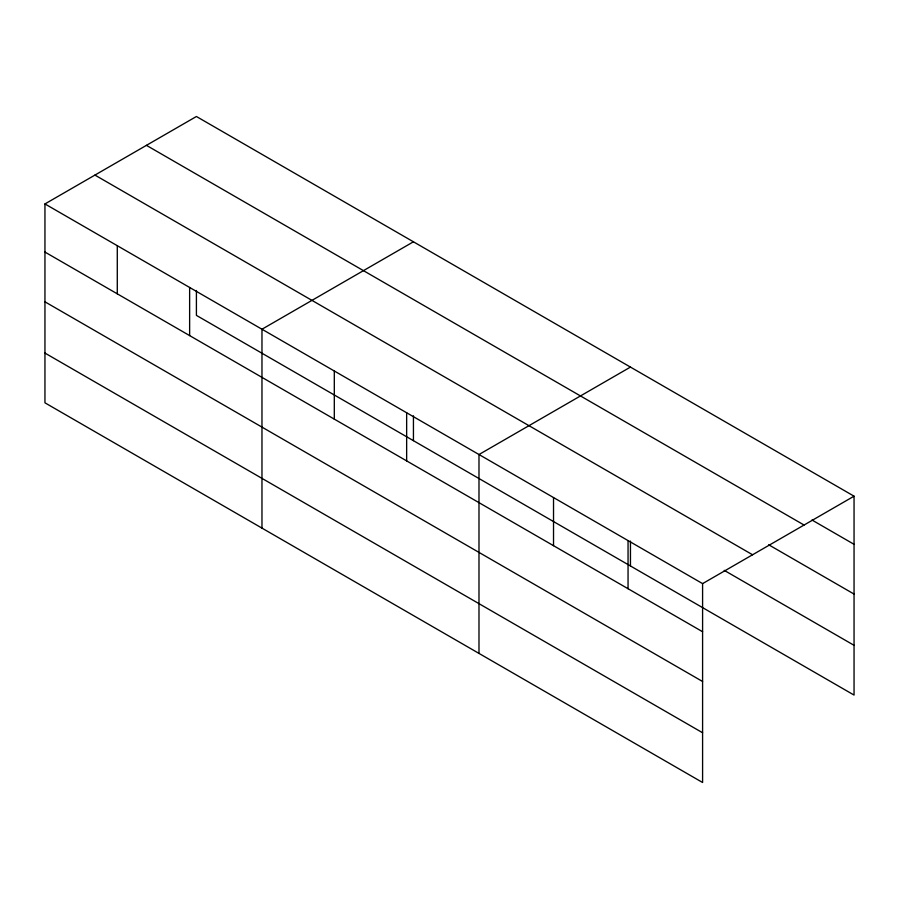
<?xml version="1.0" encoding="UTF-8"?>
<svg xmlns="http://www.w3.org/2000/svg" width="899" height="899" viewBox="0 0 899 899"><rect width="100%" height="100%" fill="white"/><g stroke="black" fill="none" stroke-linecap="round" stroke-linejoin="round"><path stroke-width="1.35" d="M44.95 203.938L702.591 583.62L702.591 782.501L44.95 402.819L44.95 203.938L196.409 116.499L854.05 496.181L854.05 695.062L196.409 315.38L196.409 290.501M413.439 241.786L261.969 329.236L261.969 528.118M630.457 367.084L478.987 454.534L478.987 653.416M702.591 583.62L854.05 496.181M811.977 520.015L854.05 544.311M146.436 145.346L804.066 525.038M768.701 544.783L854.05 594.059M94.934 175.08L752.564 554.762M724.223 570.359L854.05 645.313M44.95 252.068L702.591 631.75M44.95 301.817L702.591 681.498M44.95 353.071L702.591 732.752M630.457 541.097L630.457 565.965M628.053 540.591L628.053 588.721M553.526 497.563L553.526 545.693M413.439 415.799L413.439 440.667M406.651 412.765L406.651 460.895M334.304 371.006L334.304 419.136M189.633 287.466L189.633 335.597M117.286 245.708L117.286 293.838"/></g></svg>
